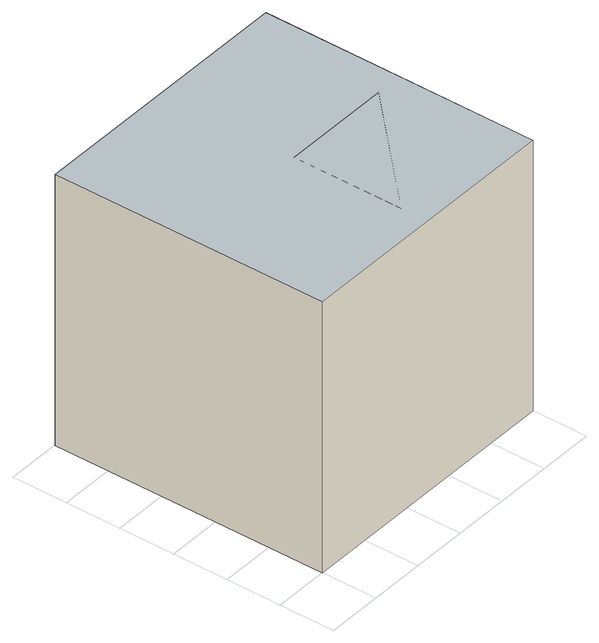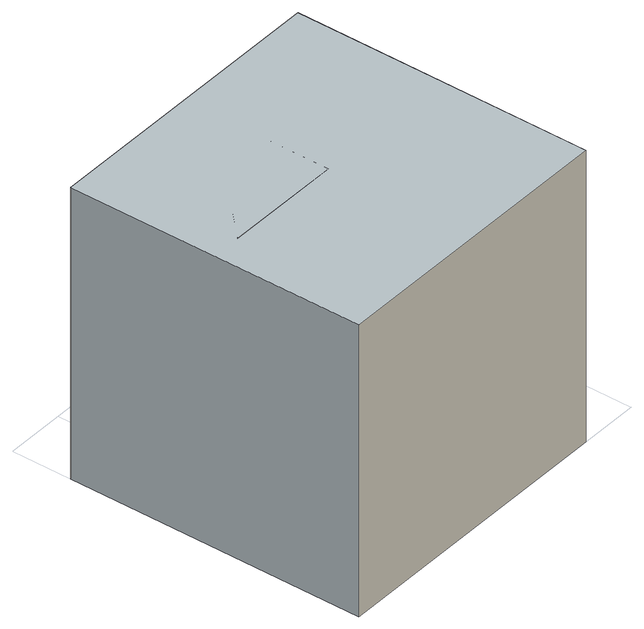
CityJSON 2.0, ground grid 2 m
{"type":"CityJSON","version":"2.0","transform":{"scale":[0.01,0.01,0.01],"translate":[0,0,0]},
"CityObjects":{
"object1":{"type":"GenericCityObject","geometry":[{"type":"MultiSurface","lod":"1","boundaries":[[[0,1,2,3]],[[4,5,6,7]],[[0,3,5,4]],[[3,2,6,5]],[[2,1,7,6]],[[1,0,4,7]],[[8,9,10]],[[11,12,13]],[[8,11,13,9]],[[9,13,12,10]],[[8,10,12,11]],[[14,15,16]],[[14,17,15]],[[15,17,16]],[[14,16,17]]],"semantics":{"surfaces":[{"type":"GroundSurface"},{"type":"WallSurface","on_footprint_edge":false},{"type":"WallSurface","on_footprint_edge":true},{"type":"RoofSurface"}],"values":[0,null,1,null,2,2,null,0,null,1,null,3,2,1,2]}}]}
},
"vertices":[
[0,0,0],[0,1000,0],[1000,1000,0],[1000,0,0],[0,0,1000],[1000,0,1000],[1000,1000,1000],[0,1000,1000],[500,100,0],[900,500,0],[500,500,0],[500,100,1000],[500,500,1000],[900,500,1000],[200,200,200],[800,200,200],[500,500,200],[500,500,900]
]}
